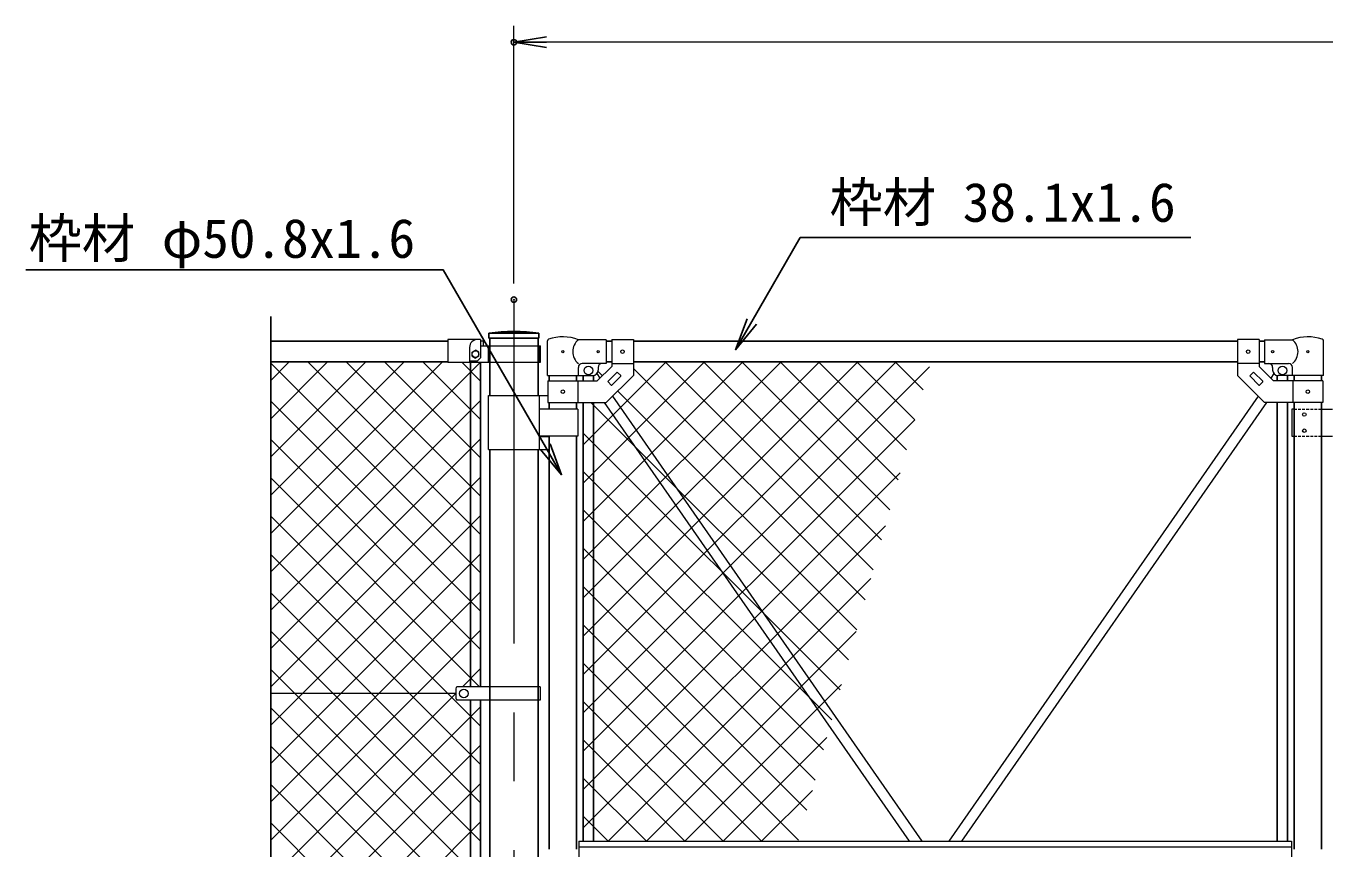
# Model space of a CAD drawing. Units: millimetres, scale not verified. Extents: x -6300 to 6300, y -4455 to 4455.
# Drawn here: x -4359 to -1965, y -343 to 1174 of the extents above; entities that cross this region are included whole.
import ezdxf
from ezdxf.enums import TextEntityAlignment as Align

# ---------------------------------------------------------------- set-up
doc = ezdxf.new("R2010")
doc.units = ezdxf.units.MM
doc.header["$LTSCALE"] = 20
doc.header["$PDMODE"] = 32
doc.header["$PDSIZE"] = 10
doc.linetypes.add('USER1', pattern=[50.8, 31.75, -6.35, 6.35, -6.35])
doc.linetypes.add('USER3', pattern=[0.375, 0.25, -0.125])
for name, color, linetype, lineweight in [('0-1_D-STR1', 1, 'Continuous', 25), ('0-2_D-BMK', 2, 'USER1', 13), ('0-6_D-STR3', 3, 'Continuous', 13), ('0-7_0', 3, 'Continuous', 25), ('0-8_D-STR-DIM', 7, 'Continuous', 13), ('0-A_D-STR-TXT', 7, 'Continuous', 25), ('0-B_D-STR2', 7, 'Continuous', 13)]:
    doc.layers.add(name, color=color, linetype=linetype, lineweight=lineweight)
doc.layers.add('0-9_Defpoints', color=7, linetype='Continuous')
doc.styles.add('ＭＳ ゴシック', font='')
doc.styles.get('ＭＳ ゴシック').set_extended_font_data('MS Gothic')

# ---------------------------------------------------------------- blocks, each defined once
blk = doc.blocks.new('_Open')
at = {"layer": '0-7_0', "color": 7}
blk.add_line((-20, 3.333), (0, 0), dxfattribs=at)
blk.add_lwpolyline([(-20, -3.333), (0, 0), (-20, 0)], dxfattribs=at)
blk = doc.blocks.new('MLeader1')
at = {"layer": '0-A_D-STR-TXT'}
blk.add_line((-3392.72, 402.7), (-3371.38, 345.74), dxfattribs=at)
for points in [[(-3401.38, 397.7), (-3589.72, 723.91), (-4348.62, 723.91), (-4359.42, 723.91)], [(-3410.04, 392.7), (-3371.38, 345.74), (-3401.38, 397.7)]]:
    blk.add_lwpolyline(points, dxfattribs=at)
blk = doc.blocks.new('MLeader3')
at = {"layer": '0-A_D-STR-TXT'}
blk.add_line((-3011.83, 623.63), (-3050.49, 576.67), dxfattribs=at)
for points in [[(-3020.49, 628.63), (-2931.04, 783.57), (-2221.54, 783.57), (-2210.74, 783.57)], [(-3029.15, 633.63), (-3050.49, 576.67), (-3020.49, 628.63)]]:
    blk.add_lwpolyline(points, dxfattribs=at)

msp = doc.modelspace()

# ---------------------------------------------------------------- linework, layer by layer
at = {"layer": '0-1_D-STR1'}
for p, q in [((-3907.94, 637.76), (-3907.94, -362.84)), ((-3505.66, 607.16), (-3413.16, 607.16)), ((-3505.66, 607.16), (-3505.66, 598.16)), ((-3413.16, 607.16), (-3413.16, 598.16)), ((-3581.26, 592.16), (-3907.94, 592.16)), ((-3505.66, 598.16), (-3413.16, 598.16)), ((-3503.96, 598.16), (-3503.96, 492.21)), ((-3414.86, 492.21), (-3414.86, 598.16)), ((-3289.01, 592.16), (-3279.01, 592.16)), ((-3239.01, 592.16), (-2124.81, 592.16)), ((-2084.81, 592.16), (-2074.81, 592.16)), ((-3581.26, 554.16), (-3907.94, 554.16)), ((-3539.72, -45.34), (-3539.72, 552.75)), ((-3520.72, -45.34), (-3520.72, 553.75)), ((-3289.01, 554.06), (-3279.01, 554.06)), ((-3239.01, 554.06), (-2124.81, 554.06)), ((-2084.81, 554.06), (-2074.81, 554.06)), ((-3394.41, 519.16), (-3394.41, 529.11)), ((-3343.61, 519.16), (-3343.61, 529.11)), ((-3331.51, 519.16), (-3331.51, 529.11)), ((-3312.51, 519.16), (-3312.51, 529.23)), ((-2051.31, 519.16), (-2051.31, 529.23)), ((-2032.31, 519.16), (-2032.31, 529.11)), ((-2020.21, 519.16), (-2020.21, 529.11)), ((-1969.41, 519.16), (-1969.41, 529.11)), ((-3394.41, 467.21), (-3394.41, 479.16)), ((-3343.61, 467.21), (-3343.61, 479.16)), ((-3331.51, -330.34), (-3331.51, 479.16)), ((-3312.51, -330.34), (-3312.51, 479.16)), ((-2051.31, -330.34), (-2051.31, 479.16)), ((-2032.31, -330.34), (-2032.31, 479.16)), ((-2020.21, -345.34), (-2020.21, 479.16)), ((-1969.41, -345.34), (-1969.41, 479.16)), ((-3394.41, -345.34), (-3394.41, 417.21)), ((-3343.61, -345.34), (-3343.61, 417.21)), ((-3503.96, 392.21), (-3503.96, -1157.79)), ((-3414.86, -1157.79), (-3414.86, 392.21)), ((-3539.72, -695.34), (-3539.72, -70.34)), ((-3520.72, -695.34), (-3520.72, -70.34))]:
    msp.add_line(p, q, dxfattribs=at)
msp.add_arc((-3459.41, 252.15), 358.01, 82.57743, 97.42257, dxfattribs=at)
at = {"layer": '0-2_D-BMK'}
msp.add_line((-3459.41, 669.16), (-3459.41, -1897.84), dxfattribs=at)
at = {"layer": '0-6_D-STR3'}
for p, q in [((-3581.26, 595.75), (-3581.26, 552.75)), ((-3521.26, 595.75), (-3581.26, 595.75)), ((-3541.26, 580.75), (-3541.26, 552.75)), ((-3536.52, 572.2), (-3530.22, 575.84)), ((-3523.92, 572.2), (-3530.22, 575.84)), ((-3521.26, 595.75), (-3521.26, 561.45)), ((-3516.01, 592.35), (-3521.26, 592.35)), ((-3521.26, 583.75), (-3410.26, 583.75)), ((-3516.01, 592.35), (-3516.01, 583.75)), ((-3506.26, 553.75), (-3506.26, 583.75)), ((-3412.56, 553.75), (-3412.56, 583.75)), ((-3410.26, 553.75), (-3410.26, 583.75)), ((-3397.56, 529.11), (-3397.56, 592.81)), ((-3289.01, 595.11), (-3340.46, 595.11)), ((-3289.01, 595.11), (-3289.01, 551.11)), ((-3279.01, 595.41), (-3279.01, 545.73)), ((-3279.01, 595.41), (-3239.01, 595.41)), ((-3239.01, 595.41), (-3239.01, 529.16)), ((-2124.81, 595.41), (-2124.81, 529.16)), ((-2084.81, 595.41), (-2124.81, 595.41)), ((-2084.81, 595.41), (-2084.81, 545.73)), ((-2074.81, 595.11), (-2074.81, 551.11)), ((-2074.81, 595.11), (-2023.36, 595.11)), ((-1966.26, 529.11), (-1966.26, 592.81)), ((-3539.72, 552.75), (-3581.26, 552.75)), ((-3526.96, 555.75), (-3539.72, 555.75)), ((-3539.72, 555.75), (-3539.72, 552.75)), ((-3539.72, 553.75), (-3410.26, 553.75)), ((-3536.52, 564.93), (-3536.52, 572.2)), ((-3536.52, 564.93), (-3530.22, 561.29)), ((-3523.92, 564.93), (-3530.22, 561.29)), ((-3526.96, 555.75), (-3521.26, 561.45)), ((-3523.92, 564.93), (-3523.92, 572.2)), ((-3289.01, 551.11), (-3333.46, 551.11)), ((-3279.01, 550.91), (-3239.01, 550.91)), ((-2084.81, 550.91), (-2124.81, 550.91)), ((-2074.81, 551.11), (-2030.36, 551.11)), ((-3397.56, 529.11), (-3340.46, 529.11)), ((-3340.46, 529.11), (-3340.46, 544.11)), ((-3340.46, 529.11), (-3314.01, 529.11)), ((-3306.53, 532.48), (-3300.68, 524.06)), ((-3305.58, 519.16), (-3279.01, 545.73)), ((-3304.01, 544.11), (-3304.01, 539.11)), ((-3285.68, 518.57), (-3269.41, 534.83)), ((-3278.61, 511.5), (-3262.34, 527.76)), ((-3268, 534.83), (-3262.34, 529.17)), ((-2095.82, 534.83), (-2101.48, 529.17)), ((-2085.22, 511.5), (-2101.48, 527.76)), ((-2078.14, 518.57), (-2094.41, 534.83)), ((-2058.24, 519.16), (-2084.81, 545.73)), ((-2057.3, 532.48), (-2063.14, 524.06)), ((-2059.81, 544.11), (-2059.81, 539.11)), ((-2023.36, 529.11), (-2049.81, 529.11)), ((-2023.36, 529.11), (-2023.36, 544.11)), ((-1966.26, 529.11), (-2023.36, 529.11)), ((-3396.71, 519.16), (-3305.58, 519.16)), ((-3396.71, 519.16), (-3396.71, 479.16)), ((-3341.31, 519.16), (-3341.31, 479.16)), ((-3285.68, 517.15), (-3280.02, 511.5)), ((-2078.14, 517.15), (-2083.8, 511.5)), ((-1967.11, 519.16), (-2058.24, 519.16)), ((-2022.51, 519.16), (-2022.51, 479.16)), ((-1967.11, 519.16), (-1967.11, 479.16)), ((-3506.26, 492.21), (-3396.71, 492.21)), ((-3506.26, 392.21), (-3506.26, 492.21)), ((-3412.3, 392.21), (-3412.3, 492.21)), ((-3292.61, 479.16), (-2729.97, -330.34)), ((-3277.48, 490.69), (-2706.83, -330.34)), ((-2086.34, 490.69), (-2656.99, -330.34)), ((-2071.21, 479.16), (-2633.85, -330.34)), ((-3412.3, 467.71), (-3394.41, 467.71)), ((-3341.31, 467.21), (-3412.3, 467.21)), ((-3341.31, 467.21), (-3341.31, 417.21)), ((-2020.21, 467.21), (-2024.51, 467.21)), ((-2024.51, 467.21), (-2024.51, 417.21)), ((-1969.41, 467.21), (-1949.41, 467.21)), ((-3341.31, 417.21), (-3412.3, 417.21)), ((-3412.3, 416.71), (-3394.41, 416.71)), ((-2024.51, 417.21), (-2020.21, 417.21)), ((-1969.41, 417.21), (-1949.41, 417.21)), ((-3506.26, 392.21), (-3394.41, 392.21)), ((-3410.96, -45.34), (-3564.55, -45.34)), ((-3410.96, -45.34), (-3410.96, -70.34)), ((-3566.55, -57.84), (-3906.34, -57.84)), ((-3566.55, -49.34), (-3566.55, -66.34)), ((-3410.96, -70.34), (-3564.55, -70.34)), ((-3339.81, -330.34), (-2024.81, -330.34)), ((-3339.81, -330.34), (-3339.81, -435.34)), ((-2024.81, -330.34), (-2024.81, -365.84)), ((-3339.81, -340.84), (-2024.81, -340.84))]:
    msp.add_line(p, q, dxfattribs=at)
at = {"layer": '0-6_D-STR3', "linetype": 'USER3'}
for p, q in [((-2020.21, 467.21), (-1969.41, 467.21)), ((-2020.21, 417.21), (-1969.41, 417.21))]:
    msp.add_line(p, q, dxfattribs=at)
at = {"layer": '0-6_D-STR3'}
for points in [[(-3396.71, 479.16), (-3289.01, 479.16), (-3239.01, 529.16)], [(-1967.11, 479.16), (-2074.81, 479.16), (-2124.81, 529.16)]]:
    msp.add_lwpolyline(points, dxfattribs=at)
for centre, radius in [((-3530.22, 568.56), 6.3), ((-3369.01, 573.11), 2), ((-3304.01, 573.11), 2), ((-3259.01, 573.16), 3.25), ((-2104.81, 573.16), 3.25), ((-2059.81, 573.11), 2), ((-1994.81, 573.11), 2), ((-3322.01, 538.11), 8), ((-2041.81, 538.11), 8), ((-3369.01, 499.16), 3.25), ((-1994.81, 499.16), 3.25), ((-3551.55, -57.84), 8)]:
    msp.add_circle(centre, radius, dxfattribs=at)
for centre, radius, start, end in [((-3369.01, 520.38), 80, 69.0916, 109.22051), ((-1994.81, 520.38), 80, 70.77949, 110.9084), ((-3526.26, 580.75), 15, 90, 180), ((-3394.26, 592.81), 3.3, 109.22051, 180), ((-3322.27, 573.11), 28.55, 129.59418, 230.40582), ((-2041.56, 573.11), 28.55, 309.59418, 50.40582), ((-1969.56, 592.81), 3.3, 0, 70.77949), ((-3333.46, 544.11), 7, 90, 180), ((-3297.01, 544.11), 7, 90, 180), ((-2066.81, 544.11), 7, 0, 90), ((-2030.36, 544.11), 7, 0, 90), ((-3314.01, 539.11), 10, 270, 0), ((-3268.71, 534.12), 1, 45, 135), ((-3263.05, 528.47), 1, 315, 45), ((-2100.77, 528.47), 1, 135, 225), ((-2095.11, 534.12), 1, 45, 135), ((-2049.81, 539.11), 10, 180, 270), ((-3284.97, 517.86), 1, 135, 225), ((-3279.31, 512.2), 1, 225, 315), ((-2084.51, 512.2), 1, 225, 315), ((-2078.85, 517.86), 1, 315, 45), ((-3562, -49.11), 4.56, 124.07501, 182.79491), ((-3562, -66.56), 4.56, 177.20509, 235.92501)]:
    msp.add_arc(centre, radius, start, end, dxfattribs=at)
for centre in [(-2001.34, 457.21), (-2001.34, 427.21)]:
    msp.add_ellipse(centre, major_axis=(0, -3.25), ratio=0.965793, dxfattribs=at)
at = {"layer": '0-8_D-STR-DIM'}
for p, q in [((-3459.41, 699.16), (-3459.41, 1174.2)), ((-519.41, 1144.2), (-3399.41, 1144.2))]:
    msp.add_line(p, q, dxfattribs=at)
at = {"layer": '0-9_Defpoints'}
for p in [(-3459.41, 1144.2), (-3459.41, 669.16)]:
    msp.add_point(p, dxfattribs=at)
at = {"layer": '0-B_D-STR2'}
for p, q in [((-3907.94, 237.24), (-3591.02, 554.16)), ((-3907.94, 307.95), (-3661.73, 554.16)), ((-3907.94, 378.66), (-3732.44, 554.16)), ((-3907.94, 449.37), (-3803.15, 554.16)), ((-3907.94, 520.08), (-3873.86, 554.16)), ((-3907.94, 166.53), (-3520.72, 553.75)), ((-3520.72, 164.88), (-3907.94, 552.11)), ((-3520.72, 235.59), (-3839.29, 554.16)), ((-3520.72, 306.3), (-3768.58, 554.16)), ((-3520.72, 377.01), (-3697.87, 554.16)), ((-3520.72, 447.72), (-3627.16, 554.16)), ((-3520.72, 518.43), (-3555.04, 552.75)), ((-3331.51, 47.74), (-2825.19, 554.06)), ((-3331.51, 118.45), (-2895.9, 554.06)), ((-3331.51, 189.17), (-2966.61, 554.06)), ((-3331.51, 259.88), (-3037.32, 554.06)), ((-3331.51, 330.59), (-3108.04, 554.06)), ((-3331.51, 401.3), (-3178.75, 554.06)), ((-3330.73, -22.19), (-2754.48, 554.06)), ((-2796.37, 170.3), (-3180.14, 554.06)), ((-2781.06, 225.7), (-3109.43, 554.06)), ((-2765.76, 281.1), (-3038.72, 554.06)), ((-2750.45, 336.5), (-2968.01, 554.06)), ((-2735.14, 391.91), (-2897.3, 554.06)), ((-2719.83, 447.31), (-2826.59, 554.06)), ((-2704.52, 502.71), (-2755.88, 554.06)), ((-3331.51, -93.68), (-2692.84, 545)), ((-3296.12, 528.62), (-3304.29, 536.79)), ((-2811.68, 114.89), (-3239.01, 542.22)), ((-3907.94, 95.82), (-3520.72, 483.04)), ((-3520.72, 94.17), (-3907.94, 481.4)), ((-2842.3, 4.09), (-3317.37, 479.16)), ((-2826.99, 59.49), (-3267.84, 500.34)), ((-3331.51, -164.39), (-2719.84, 447.29)), ((-3907.94, 25.11), (-3520.72, 412.33)), ((-3520.72, 23.46), (-3907.94, 410.69)), ((-2857.61, -51.31), (-3331.51, 422.59)), ((-3907.94, -45.6), (-3520.72, 341.62)), ((-3522.63, -45.34), (-3907.94, 339.97)), ((-2872.91, -106.72), (-3331.51, 351.88)), ((-3331.51, -235.1), (-2746.83, 349.58)), ((-3907.94, -116.31), (-3520.72, 270.91)), ((-3520.72, -117.96), (-3907.94, 269.26)), ((-2888.22, -162.12), (-3331.51, 281.17)), ((-3331.51, -305.81), (-2773.83, 251.87)), ((-3907.94, -187.02), (-3520.72, 200.2)), ((-3520.72, -188.67), (-3907.94, 198.55)), ((-2903.53, -217.52), (-3331.51, 210.46)), ((-3285.33, -330.34), (-2800.83, 154.16)), ((-3907.94, -257.73), (-3520.72, 129.49)), ((-3520.72, -259.38), (-3907.94, 127.84)), ((-2918.84, -272.92), (-3331.51, 139.75)), ((-3907.94, -328.45), (-3520.72, 58.78)), ((-3520.72, -330.09), (-3907.94, 57.13)), ((-2934.15, -328.32), (-3331.51, 69.04)), ((-3214.62, -330.34), (-2827.83, 56.45)), ((-3520.72, -400.8), (-3907.94, -13.58)), ((-3554.12, -45.34), (-3520.72, -11.93)), ((-3002.85, -330.34), (-3331.51, -1.67)), ((-3143.91, -330.34), (-2854.83, -41.26)), ((-3911.62, -402.84), (-3566.55, -57.76)), ((-3907.94, -469.87), (-3520.72, -82.64)), ((-3520.72, -471.51), (-3907.94, -84.29)), ((-3073.56, -330.34), (-3331.51, -72.38)), ((-3144.27, -330.34), (-3331.51, -143.09)), ((-3073.2, -330.34), (-2881.83, -138.97)), ((-3907.94, -540.58), (-3520.72, -153.35)), ((-3520.72, -542.23), (-3907.94, -155)), ((-3214.98, -330.34), (-3331.51, -213.8)), ((-3907.94, -611.29), (-3520.72, -224.06)), ((-3520.72, -612.94), (-3907.94, -225.71)), ((-3002.49, -330.34), (-2908.82, -236.68)), ((-3285.69, -330.34), (-3331.51, -284.51)), ((-3907.94, -682), (-3520.72, -294.77)), ((-3520.72, -683.65), (-3907.94, -296.42))]:
    msp.add_line(p, q, dxfattribs=at)

# ---------------------------------------------------------------- block references
at = {"layer": '0-8_D-STR-DIM', "xscale": 3, "yscale": 3, "rotation": 180}
msp.add_blockref('_Open', (-3459.41, 1144.2), dxfattribs=at)
at = {"layer": '0-A_D-STR-TXT'}
for name in ['MLeader3', 'MLeader1']:
    msp.add_blockref(name, (0, 0), dxfattribs=at)

# ---------------------------------------------------------------- texts
at = {"layer": '0-A_D-STR-TXT', "style": 'ＭＳ ゴシック'}
for s, p in [('枠材 38.1x1.6', (-2877.2, 791.1)), ('枠材 φ50.8x1.6', (-4354.7, 724.56))]:
    msp.add_text(s, height=72.14, dxfattribs=at).set_placement(p, align=Align.BOTTOM_LEFT)

doc.saveas('drawing.dxf')
